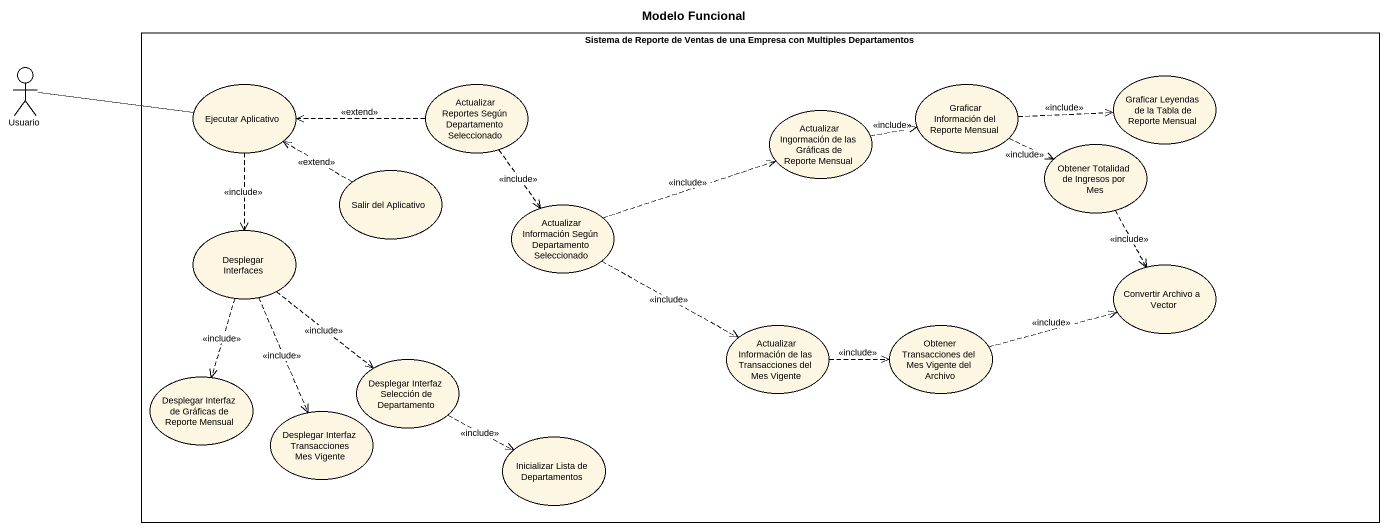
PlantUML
@startuml
title Modelo Funcional
rectangle "Sistema de Reporte de Ventas de una Empresa con Multiples Departamentos" as Sistema_de_Reporte_de {
  usecase "Ejecutar Aplicativo" as Ejecutar_Aplicativo
  usecase "Actualizar Reportes Según Departamento Seleccionado" as Actualizar_Reportes_Según
  usecase "Graficar Información del Reporte Mensual" as Graficar_Información_del
  usecase "Graficar Leyendas de la Tabla de Reporte Mensual" as Graficar_Leyendas_de_la
  usecase "Actualizar Ingormación de las Gráficas de Reporte Mensual" as Actualizar_Ingormación_de
  usecase "Salir del Aplicativo" as Salir_del_Aplicativo
  usecase "Obtener Totalidad de Ingresos por Mes" as Obtener_Totalidad_de
  usecase "Actualizar Información Según Departamento Seleccionado" as Actualizar_Información
  usecase "Desplegar Interfaces" as Desplegar_Interfaces
  usecase "Convertir Archivo a Vector" as Convertir_Archivo_a_Vector
  usecase "Actualizar Información de las Transacciones del Mes Vigente" as Actualizar_Información_de
  usecase "Obtener Transacciones del Mes Vigente del Archivo" as Obtener_Transacciones_del
  usecase "Desplegar Interfaz Selección de Departamento" as Desplegar_Interfaz
  usecase "Desplegar Interfaz de Gráficas de Reporte Mensual" as Desplegar_Interfaz_de
  usecase "Desplegar Interfaz Transacciones Mes Vigente" as Desplegar_Interfaz_2
  usecase "Inicializar Lista de Departamentos" as Inicializar_Lista_de
}
actor Usuario
Usuario -right- Ejecutar_Aplicativo
Ejecutar_Aplicativo ..> Desplegar_Interfaces : <<include>>
Actualizar_Reportes_Según .left.> Ejecutar_Aplicativo : <<extend>>
Actualizar_Reportes_Según ..> Actualizar_Información : <<include>>
Graficar_Información_del .right.> Graficar_Leyendas_de_la : <<include>>
Graficar_Información_del .right.> Obtener_Totalidad_de : <<include>>
Actualizar_Ingormación_de .right.> Graficar_Información_del : <<include>>
Salir_del_Aplicativo .left.> Ejecutar_Aplicativo : <<extend>>
Obtener_Totalidad_de ..> Convertir_Archivo_a_Vector : <<include>>
Actualizar_Información .right.> Actualizar_Ingormación_de : <<include>>
Actualizar_Información .right.> Actualizar_Información_de : <<include>>
Desplegar_Interfaces ..> Desplegar_Interfaz : <<include>>
Desplegar_Interfaces ..> Desplegar_Interfaz_de : <<include>>
Desplegar_Interfaces ..> Desplegar_Interfaz_2 : <<include>>
Actualizar_Información_de .right.> Obtener_Transacciones_del : <<include>>
Obtener_Transacciones_del .right.> Convertir_Archivo_a_Vector : <<include>>
Desplegar_Interfaz .right.> Inicializar_Lista_de : <<include>>
@enduml
